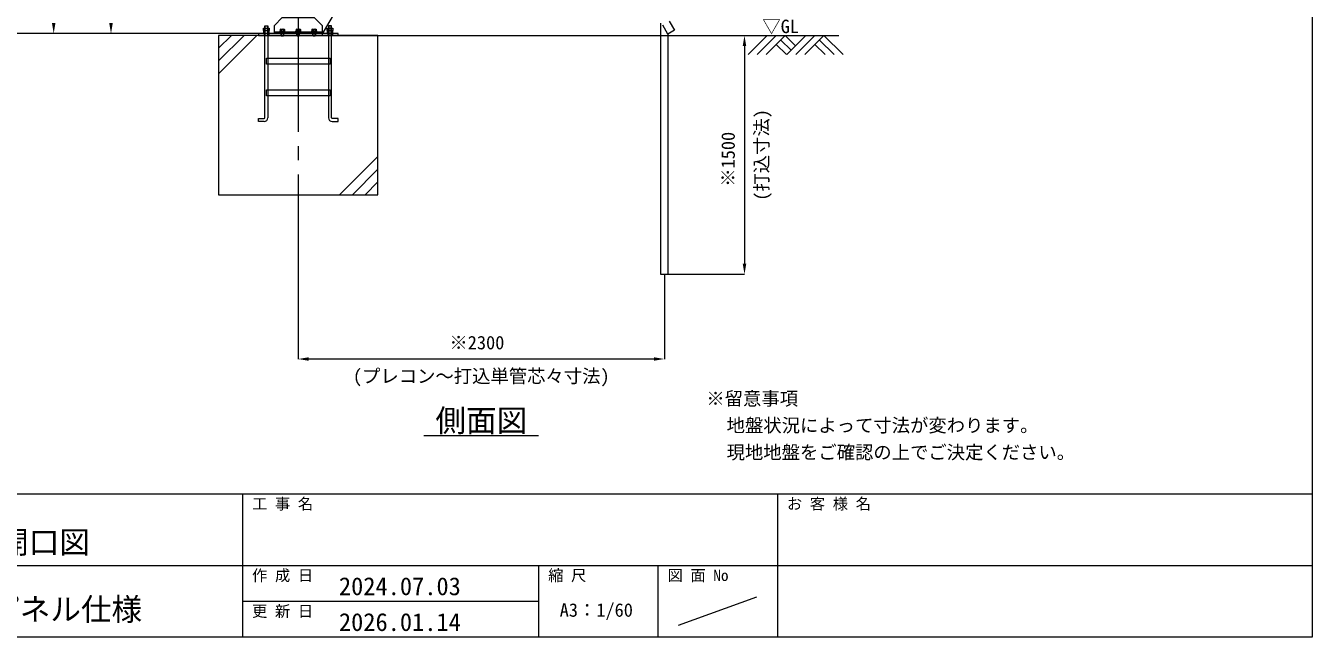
# Model space of a CAD drawing. Units: millimetres, scale not verified. Extents: x -20976 to 3174, y -17325 to 17325.
# Drawn here: x -4908 to 3174, y -17325 to -13484 of the extents above; entities that cross this region are included whole.
import ezdxf
from ezdxf.enums import TextEntityAlignment as Align

# ---------------------------------------------------------------- set-up
doc = ezdxf.new("R2010")
doc.units = ezdxf.units.MM
doc.header["$LTSCALE"] = 90
doc.linetypes.add('CHAIN2', pattern=[12, 9, -1, 1, -1])
doc.linetypes.add('DASHED1', pattern=[1.8, 1.2, -0.6])
for name, color, linetype, lineweight in [('0-5_ﾍﾞｰｽﾗｲﾝ', 5, 'Continuous', 18), ('0-6_ﾎﾞﾙﾄ類', 2, 'Continuous', 18), ('0-9_基礎工事用PCA大', 7, 'Continuous', 18), ('0-A_図面枠', 7, 'Continuous', 18), ('0-B_寸法', 3, 'Continuous', 18), ('0-E_単管', 7, 'Continuous', 18), ('1-4_通芯', 1, 'CHAIN2', 18), ('1-8_標準柱', 7, 'Continuous', 18), ('1-9_文字', 7, 'Continuous', 18)]:
    doc.layers.add(name, color=color, linetype=linetype, lineweight=lineweight)
doc.styles.add('ＭＳ ゴシック', font='')
doc.styles.get('ＭＳ ゴシック').set_extended_font_data('MS Gothic')

msp = doc.modelspace()

# ---------------------------------------------------------------- linework, layer by layer
at = {"layer": '0-5_ﾍﾞｰｽﾗｲﾝ'}
for p, q in [((-3446.24, -13533), (-5427.51, -13533)), ((-2946.24, -13545), (199.24, -13545))]:
    msp.add_line(p, q, dxfattribs=at)
at = {"layer": '0-6_ﾎﾞﾙﾄ類'}
for p, q in [((-3405.76, -13512.97), (-3405.76, -13498.4)), ((-3405.76, -13515.83), (-3405.76, -13530.4)), ((-3386.72, -13512.97), (-3386.72, -13498.4)), ((-3386.72, -13515.83), (-3386.72, -13530.4)), ((-3308.08, -13506), (-3309.9, -13507.06)), ((-3309.9, -13507.06), (-3309.9, -13515.8)), ((-3309.9, -13515.8), (-3282.57, -13515.8)), ((-3308.08, -13506), (-3284.41, -13506)), ((-3307.48, -13516), (-3284.99, -13516)), ((-3304.24, -13545), (-3304.24, -13523)), ((-3304.24, -13545), (-3303.01, -13547.8)), ((-3303.07, -13507.06), (-3303.07, -13515.8)), ((-3303.01, -13547.8), (-3303.01, -13523)), ((-3297.44, -13519), (-3296.37, -13523)), ((-3296.11, -13519), (-3295.04, -13523)), ((-3289.41, -13507.06), (-3289.41, -13515.8)), ((-3288.24, -13545), (-3288.24, -13523)), ((-3284.41, -13506), (-3282.57, -13507.06)), ((-3282.57, -13507.06), (-3282.57, -13515.8)), ((-3208.08, -13506), (-3209.9, -13507.06)), ((-3209.9, -13507.06), (-3209.9, -13515.8)), ((-3209.9, -13515.8), (-3182.57, -13515.8)), ((-3208.08, -13506), (-3184.41, -13506)), ((-3207.48, -13516), (-3184.99, -13516)), ((-3204.24, -13545), (-3204.24, -13523)), ((-3204.24, -13545), (-3203.01, -13547.8)), ((-3203.07, -13507.06), (-3203.07, -13515.8)), ((-3203.01, -13547.8), (-3203.01, -13523)), ((-3197.44, -13519), (-3196.37, -13523)), ((-3196.12, -13519), (-3195.05, -13523)), ((-3189.41, -13507.06), (-3189.41, -13515.8)), ((-3188.24, -13545), (-3188.24, -13523)), ((-3184.41, -13506), (-3182.57, -13507.06)), ((-3182.57, -13507.06), (-3182.57, -13515.8)), ((-3108.08, -13506), (-3109.9, -13507.06)), ((-3109.9, -13507.06), (-3109.9, -13515.8)), ((-3109.9, -13515.8), (-3082.57, -13515.8)), ((-3108.08, -13506), (-3084.41, -13506)), ((-3107.48, -13516), (-3084.99, -13516)), ((-3104.24, -13545), (-3104.24, -13523)), ((-3104.24, -13545), (-3103.01, -13547.8)), ((-3103.07, -13507.06), (-3103.07, -13515.8)), ((-3103.01, -13547.8), (-3103.01, -13523)), ((-3097.44, -13519), (-3096.36, -13523)), ((-3096.12, -13519), (-3095.05, -13523)), ((-3089.4, -13507.06), (-3089.4, -13515.8)), ((-3088.24, -13545), (-3088.24, -13523)), ((-3084.41, -13506), (-3082.57, -13507.06)), ((-3082.57, -13507.06), (-3082.57, -13515.8)), ((-3005.77, -13512.97), (-3005.77, -13498.4)), ((-3005.77, -13515.83), (-3005.77, -13530.4)), ((-2986.71, -13512.97), (-2986.71, -13498.4)), ((-2986.71, -13515.83), (-2986.71, -13530.4))]:
    msp.add_line(p, q, dxfattribs=at)
for points in [[(-3414.72, -13512.97), (-3414.72, -13498.4), (-3377.76, -13498.4), (-3377.76, -13512.97), (-3380.24, -13514.4), (-3412.24, -13514.4)], [(-3414.72, -13515.83), (-3414.72, -13530.4), (-3377.76, -13530.4), (-3377.76, -13515.83), (-3380.24, -13514.4), (-3412.24, -13514.4)], [(-3414.24, -13530.4), (-3378.24, -13530.4), (-3378.24, -13533), (-3414.24, -13533)], [(-3282.24, -13516), (-3282.24, -13519), (-3310.24, -13519), (-3310.24, -13516)], [(-3310.24, -13519), (-3282.24, -13519), (-3282.24, -13523), (-3310.24, -13523)], [(-3182.24, -13516), (-3182.24, -13519), (-3210.24, -13519), (-3210.24, -13516)], [(-3210.24, -13519), (-3182.24, -13519), (-3182.24, -13523), (-3210.24, -13523)], [(-3082.24, -13516), (-3082.24, -13519), (-3110.24, -13519), (-3110.24, -13516)], [(-3110.24, -13519), (-3082.24, -13519), (-3082.24, -13523), (-3110.24, -13523)], [(-3014.71, -13512.97), (-3014.71, -13498.4), (-2977.77, -13498.4), (-2977.77, -13512.97), (-2980.24, -13514.4), (-3012.24, -13514.4)], [(-3014.71, -13515.83), (-3014.71, -13530.4), (-2977.77, -13530.4), (-2977.77, -13515.83), (-2980.24, -13514.4), (-3012.24, -13514.4)], [(-3014.24, -13530.4), (-2978.24, -13530.4), (-2978.24, -13533), (-3014.24, -13533)]]:
    msp.add_lwpolyline(points, close=True, dxfattribs=at)
for points in [[(-3304.24, -13545), (-3288.24, -13545), (-3289.46, -13547.8)], [(-3303.01, -13547.8), (-3289.46, -13547.8), (-3289.46, -13523)], [(-3204.24, -13545), (-3188.24, -13545), (-3189.46, -13547.8)], [(-3203.01, -13547.8), (-3189.46, -13547.8), (-3189.46, -13523)], [(-3104.24, -13545), (-3088.24, -13545), (-3089.47, -13547.8)], [(-3103.01, -13547.8), (-3089.47, -13547.8), (-3089.47, -13523)]]:
    msp.add_lwpolyline(points, dxfattribs=at)
for centre, radius, start, end in [((-3410.24, -13505.22), 8.96, 240, 300), ((-3410.24, -13523.58), 8.96, 60, 120), ((-3396.24, -13481.95), 32.45, 252.932, 287.068), ((-3396.24, -13546.85), 32.45, 72.932, 107.068), ((-3382.24, -13505.23), 8.95, 239.975, 300.025), ((-3382.24, -13523.57), 8.95, 59.975, 120.025), ((-3306.49, -13512.05), 6.05, 55.616, 124.384), ((-3307.48, -13515.8), 0.198, 180, 270), ((-3296.24, -13528.61), 22.62, 72.412, 107.588), ((-3285.99, -13512.05), 6.05, 55.616, 124.384), ((-3284.99, -13515.8), 0.198, 270, 0), ((-3206.49, -13512.05), 6.05, 55.616, 124.384), ((-3207.48, -13515.8), 0.198, 180, 270), ((-3196.24, -13528.61), 22.62, 72.412, 107.588), ((-3185.99, -13512.05), 6.05, 55.616, 124.384), ((-3184.99, -13515.8), 0.198, 270, 0), ((-3106.49, -13512.05), 6.05, 55.616, 124.384), ((-3107.48, -13515.8), 0.198, 180, 270), ((-3096.24, -13528.61), 22.62, 72.412, 107.588), ((-3085.99, -13512.05), 6.05, 55.616, 124.384), ((-3084.99, -13515.8), 0.198, 270, 0), ((-3010.24, -13505.22), 8.96, 240, 300), ((-3010.24, -13523.58), 8.96, 60, 120), ((-2996.24, -13481.95), 32.45, 252.932, 287.068), ((-2996.24, -13546.85), 32.45, 72.932, 107.068), ((-2982.24, -13505.23), 8.95, 239.975, 300.025), ((-2982.24, -13523.57), 8.95, 59.975, 120.025)]:
    msp.add_arc(centre, radius, start, end, dxfattribs=at)
at = {"layer": '0-9_基礎工事用PCA大'}
for p, q in [((-3696.24, -13785), (-3456.24, -13545)), ((-3696.24, -13705), (-3536.24, -13545)), ((-3696.24, -13625), (-3616.24, -13545)), ((-3386.72, -13725), (-3386.72, -13887)), ((-3005.77, -13725), (-3005.77, -13887)), ((-3386.72, -13925), (-3386.72, -14062)), ((-3005.77, -13925), (-3005.77, -14062)), ((-2696.24, -14305), (-2936.24, -14545)), ((-2696.24, -14385), (-2856.24, -14545)), ((-2696.24, -14465), (-2776.24, -14545))]:
    msp.add_line(p, q, dxfattribs=at)
at = {"layer": '0-9_基礎工事用PCA大', "color": 4, "linetype": 'DASHED1', "lineweight": 9}
for p, q in [((-3410.94, -13533), (-3410.94, -13545)), ((-3381.24, -13533), (-3381.24, -13545)), ((-3304.24, -13533), (-3304.24, -13545)), ((-3288.24, -13533), (-3288.24, -13545)), ((-3104.24, -13533), (-3104.24, -13545)), ((-3088.24, -13533), (-3088.24, -13545)), ((-3011.24, -13533), (-3011.24, -13545)), ((-2981.24, -13533), (-2981.24, -13545)), ((-3386.72, -13687), (-3386.72, -13725)), ((-3005.77, -13687), (-3005.77, -13725)), ((-3386.72, -13887), (-3386.72, -13925)), ((-3005.77, -13887), (-3005.77, -13925))]:
    msp.add_line(p, q, dxfattribs=at)
at = {"layer": '0-9_基礎工事用PCA大'}
for points in [[(-3405.76, -14061.95), (-3405.76, -13485), (-3386.72, -13485), (-3386.72, -13687)], [(-3405.76, -13547.5), (-3403.27, -13545), (-3403.27, -13485), (-3389.21, -13485), (-3389.21, -13545), (-3386.72, -13547.5)], [(-2986.71, -14061.95), (-2986.71, -13485), (-3005.77, -13485), (-3005.77, -13687)], [(-2986.71, -13547.5), (-2989.22, -13545), (-2989.22, -13485), (-3003.26, -13485), (-3003.26, -13545), (-3005.77, -13547.5)], [(-3409.71, -14085), (-3446.71, -14085), (-3446.71, -14065.95), (-3409.77, -14065.95)], [(-2982.76, -14085), (-2945.76, -14085), (-2945.76, -14065.95), (-2982.72, -14065.95)]]:
    msp.add_lwpolyline(points, dxfattribs=at)
for points in [[(-3696.24, -14545), (-2696.24, -14545), (-2696.24, -13545), (-3696.24, -13545)], [(-3446.24, -13545), (-2946.24, -13545), (-2946.24, -13533), (-3446.24, -13533)], [(-3396.24, -13687), (-2996.24, -13687), (-2996.24, -13725), (-3396.24, -13725)], [(-3396.24, -13887), (-2996.24, -13887), (-2996.24, -13925), (-3396.24, -13925)]]:
    msp.add_lwpolyline(points, close=True, dxfattribs=at)
for centre, radius, start, end in [((-3409.77, -14061.95), 4, 270, 0), ((-3409.71, -14062), 23, 270, 0), ((-2982.76, -14062), 23, 180, 270), ((-2982.72, -14061.95), 4, 180, 270)]:
    msp.add_arc(centre, radius, start, end, dxfattribs=at)
at = {"layer": '0-A_図面枠'}
for p, q in [((-20976.24, -16425), (3173.76, -16425)), ((-3546.24, -16425), (-3546.24, -17325)), ((-186.24, -16425), (-186.24, -17325)), ((-6906.24, -16875), (3173.76, -16875)), ((-1686.24, -16875), (-1686.24, -17325)), ((-936.24, -16875), (-936.24, -17325)), ((-1686.24, -17100), (-3546.24, -17100)), ((-806.66, -17249.25), (-315.82, -17070.76))]:
    msp.add_line(p, q, dxfattribs=at)
msp.add_lwpolyline([(-20976.24, -675), (3173.76, -675), (3173.76, -17325), (-20976.24, -17325)], close=True, dxfattribs=at)
at = {"layer": '0-B_寸法'}
for p, q in [((-4373.24, -13533), (-4733.24, -13533)), ((-4013.24, -13533), (-4373.24, -13533)), ((-871.94, -13545), (-391.94, -13545)), ((-392.94, -13611), (-392.94, -14979)), ((-3196.24, -15046), (-3196.24, -15578.15)), ((-896.24, -15046), (-896.24, -15578.15)), ((-870.94, -15045), (-391.94, -15045)), ((-962.24, -15577.15), (-3130.24, -15577.15))]:
    msp.add_line(p, q, dxfattribs=at)
at = {"layer": '0-B_寸法', "color": 91}
for points in [[(-4743.24, -13467), (-4732.24, -13533), (-4721.24, -13467)], [(-4383.24, -13467), (-4372.24, -13533), (-4361.24, -13467)], [(-403.94, -13611), (-392.94, -13545), (-381.94, -13611)], [(-403.94, -14979), (-392.94, -15045), (-381.94, -14979)], [(-3130.24, -15566.15), (-3196.24, -15577.15), (-3130.24, -15588.15)], [(-962.24, -15566.15), (-896.24, -15577.15), (-962.24, -15588.15)]]:
    msp.add_solid(points, dxfattribs=at)
at = {"layer": '0-E_単管'}
for points in [[(-920.54, -13467.1), (-920.54, -15045), (-871.94, -15045), (-871.94, -13535.25)], [(-865.4, -13454.29), (-831.87, -13511.38), (-873.77, -13535.99), (-906.16, -13480.86)]]:
    msp.add_lwpolyline(points, dxfattribs=at)
at = {"layer": '1-4_通芯'}
msp.add_line((-3196.24, -7939.16), (-3196.24, -15045), dxfattribs=at)
at = {"layer": '1-8_標準柱'}
msp.add_line((-3346.24, -13523), (-3046.24, -13523), dxfattribs=at)
at = {"layer": '1-8_標準柱', "color": 4, "linetype": 'DASHED1', "lineweight": 9}
for p, q in [((-3306.24, -13523), (-3306.24, -13533)), ((-3286.24, -13523), (-3286.24, -13533)), ((-3206.24, -13523), (-3206.24, -13533)), ((-3186.24, -13523), (-3186.24, -13533)), ((-3106.24, -13523), (-3106.24, -13533)), ((-3086.24, -13523), (-3086.24, -13533))]:
    msp.add_line(p, q, dxfattribs=at)
at = {"layer": '1-8_標準柱'}
msp.add_lwpolyline([(-3296.24, -13433), (-3096.24, -13433), (-3046.24, -13483), (-3046.24, -13533), (-3346.24, -13533), (-3346.24, -13483)], close=True, dxfattribs=at)
at = {"layer": '1-9_文字'}
for p, q in [((-3045.37, -13539), (-2772.29, -13066.01)), ((-250.07, -13545), (-370.34, -13665.28)), ((-193.36, -13545), (-313.64, -13665.28)), ((-136.66, -13545), (-256.94, -13665.28)), ((-165.01, -13573.35), (-100.21, -13638.15)), ((-136.66, -13545), (-71.86, -13609.8)), ((-7.07, -13545), (-127.34, -13665.28)), ((49.63, -13545), (-70.64, -13665.28)), ((106.33, -13545), (-13.94, -13665.28)), ((77.98, -13573.35), (169.91, -13665.28)), ((106.33, -13545), (226.61, -13665.28)), ((-193.36, -13601.7), (-129.79, -13665.28)), ((49.63, -13601.7), (113.21, -13665.28)), ((-2406.24, -16057.15), (-1686.24, -16057.15))]:
    msp.add_line(p, q, dxfattribs=at)

# ---------------------------------------------------------------- texts
at = {"layer": '0-A_図面枠', "style": 'ＭＳ ゴシック'}
for s, height, p in [('工 事 名', 70.38, (-3486.24, -16542.6)), ('お 客 様 名', 70.38, (-126.24, -16542.6)), ('CYG-117P型\u3000開口図', 140.8, (-6231.49, -16840.8)), ('縮 尺', 70.38, (-1626.24, -16992.6)), ('作 成 日\u3000', 70.38, (-3486.24, -16992.6)), ('2024.07.03', 112.6, (-2940.57, -17094.48)), ('図 面 No', 70.38, (-876.24, -16992.6)), ('上部パンチングパネル仕様', 140.8, (-6481.64, -17261.87)), ('更 新 日\u3000', 70.38, (-3486.24, -17217.6)), ('A3：1/60', 84.46, (-1553.74, -17221.34)), ('2026.01.14', 112.6, (-2940.57, -17319.48))]:
    msp.add_text(s, height=height, dxfattribs=at).set_placement(p, align=Align.BOTTOM_LEFT)
at = {"layer": '0-B_寸法', "style": 'ＭＳ ゴシック'}
for s, p in [('(打込寸法)', (-218.22, -14583)), ('※1500', (-428.42, -14495.2))]:
    msp.add_text(s, height=84.46, rotation=90, dxfattribs=at).set_placement(p, align=Align.BOTTOM_LEFT)
for s, p in [('※2300', (-2246.44, -15541.68)), ('(プレコン～打込単管芯々寸法)', (-2852.64, -15751.87))]:
    msp.add_text(s, height=84.46, dxfattribs=at).set_placement(p, align=Align.BOTTOM_LEFT)
at = {"layer": '1-9_文字', "style": 'ＭＳ ゴシック'}
for s, height, p in [('▽GL', 84.46, (-280.68, -13555.32)), ('※留意事項', 84.46, (-632.48, -15893.07)), ('側面図', 140.8, (-2334.24, -16076.35)), ('\u3000地盤状況によって寸法が変わります。', 84.46, (-620.2, -16061.48)), ('\u3000現地地盤をご確認の上でご決定ください。', 84.46, (-620.2, -16230.4))]:
    msp.add_text(s, height=height, dxfattribs=at).set_placement(p, align=Align.BOTTOM_LEFT)

doc.saveas('drawing.dxf')
